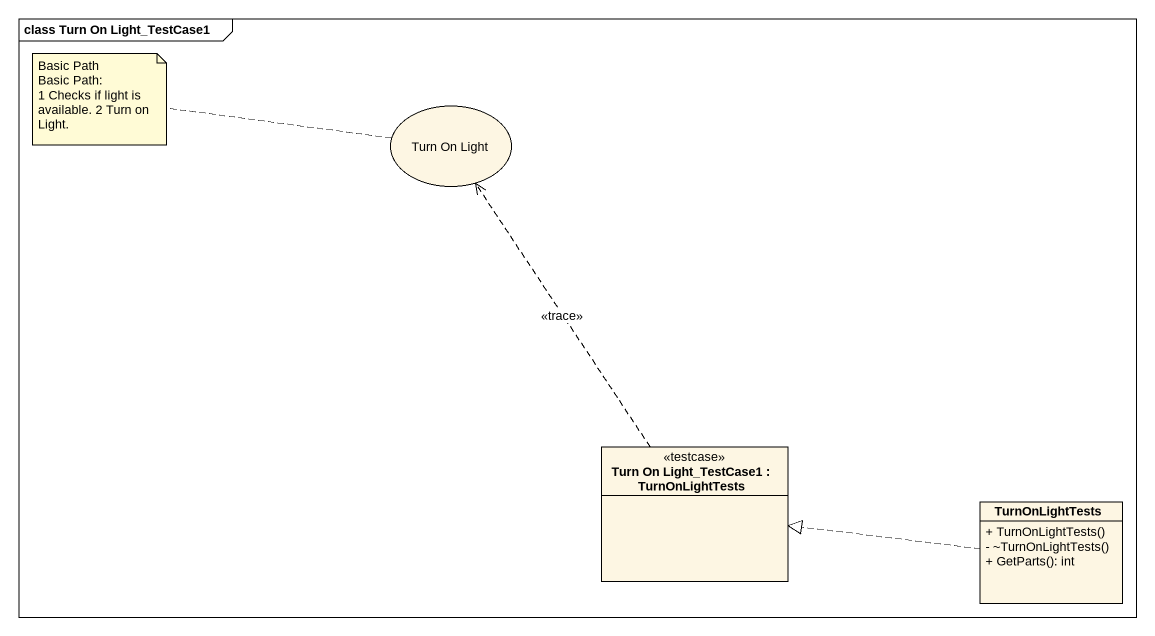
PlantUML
@startuml
mainframe class Turn On Light_TestCase1
allowmixing
hide circle
hide empty members
skinparam classAttributeIconSize 0
usecase "Turn On Light" as Turn_On_Light
class "Turn On Light_TestCase1 : TurnOnLightTests" as Turn_On_Light_TestCase1 <<testcase>>
class TurnOnLightTests {
  + TurnOnLightTests()
  - ~TurnOnLightTests()
  + GetParts(): int
}
Turn_On_Light_TestCase1 .up.> Turn_On_Light : <<trace>>
TurnOnLightTests .left.|> Turn_On_Light_TestCase1
note left of Turn_On_Light
  Basic Path
  Basic Path:
  1 Checks if light is available. 2 Turn on Light.
end note
@enduml
